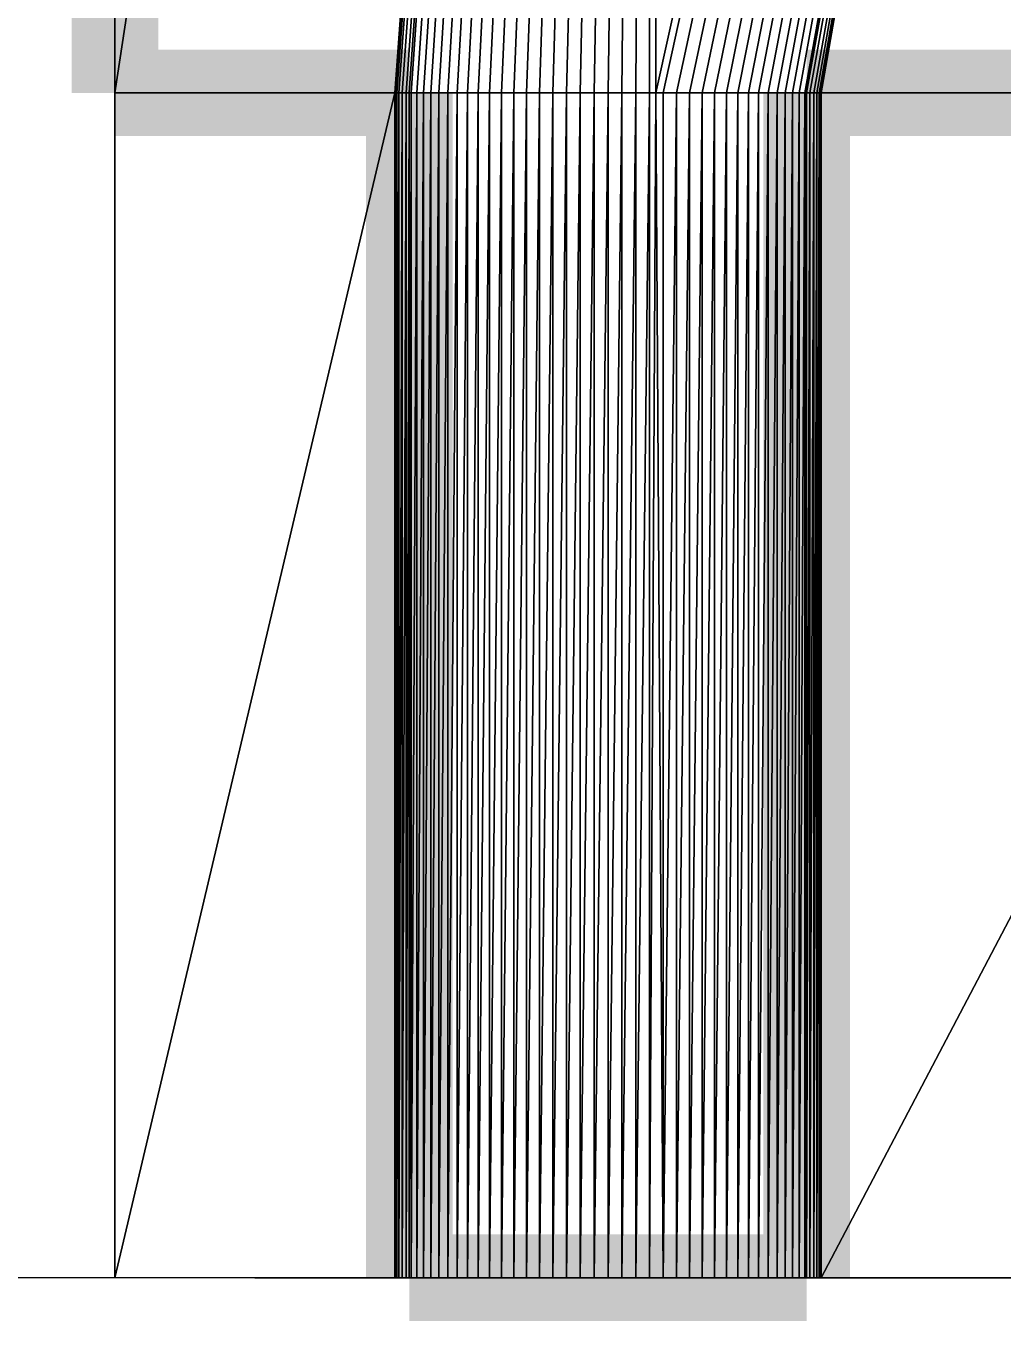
# Model space of a CAD drawing. Extents: x -8.7 to 13.2, y -5.7 to 3.8.
# Drawn here: x 4.724 to 5.549, y -5.684 to -4.591 of the extents above; entities that cross this region are included whole.
import ezdxf

# ---------------------------------------------------------------- set-up
doc = ezdxf.new("R2010")
doc.units = 0
doc.layers.get('0').update_dxf_attribs({"linetype": 'CONTINUOUS'})
doc.layers.add('SECTIONCUTEDGES', color=7, linetype='CONTINUOUS')

msp = doc.modelspace()

# ---------------------------------------------------------------- linework, layer by layer
for p, q in [((5.2557, -4.6478), (5.2557, -1.6478)), ((4.7992, -5.6478), (4.7992, -4.6478)), ((5.0354, -5.6478), (5.0354, -4.6478)), ((5.0491, -4.6478), (5.0476, -4.6478)), ((5.054, -4.6478), (5.0491, -4.6478)), ((5.0595, -4.6478), (5.054, -4.6478)), ((5.0657, -4.6478), (5.0595, -4.6478)), ((5.0726, -4.6478), (5.0657, -4.6478)), ((5.0801, -4.6478), (5.0726, -4.6478)), ((5.0881, -4.6478), (5.0801, -4.6478)), ((5.0967, -4.6478), (5.0881, -4.6478)), ((5.1058, -4.6478), (5.0967, -4.6478)), ((5.1154, -4.6478), (5.1058, -4.6478)), ((5.1253, -4.6478), (5.1154, -4.6478)), ((5.1357, -4.6478), (5.1253, -4.6478)), ((5.1464, -4.6478), (5.1357, -4.6478)), ((5.1575, -4.6478), (5.1464, -4.6478)), ((5.1687, -4.6478), (5.1575, -4.6478)), ((5.1802, -4.6478), (5.1687, -4.6478)), ((5.1918, -4.6478), (5.1802, -4.6478)), ((5.2035, -4.6478), (5.1918, -4.6478)), ((5.2153, -4.6478), (5.2035, -4.6478)), ((5.227, -4.6478), (5.2153, -4.6478)), ((5.2387, -4.6478), (5.227, -4.6478)), ((5.2503, -4.6478), (5.2387, -4.6478)), ((5.2557, -4.6478), (5.2503, -4.6478)), ((5.2618, -4.6478), (5.2557, -4.6478)), ((5.2731, -4.6478), (5.2618, -4.6478)), ((5.2841, -4.6478), (5.2731, -4.6478)), ((5.2948, -4.6478), (5.2841, -4.6478)), ((5.3052, -4.6478), (5.2948, -4.6478)), ((5.3152, -4.6478), (5.3052, -4.6478)), ((5.3247, -4.6478), (5.3152, -4.6478)), ((5.3338, -4.6478), (5.3247, -4.6478)), ((5.3424, -4.6478), (5.3338, -4.6478)), ((5.3505, -4.6478), (5.3424, -4.6478)), ((5.3579, -4.6478), (5.3505, -4.6478)), ((5.3648, -4.6478), (5.3579, -4.6478)), ((5.371, -4.6478), (5.3648, -4.6478)), ((5.3765, -4.6478), (5.371, -4.6478)), ((5.3814, -4.6478), (5.3765, -4.6478)), ((5.3829, -4.6478), (5.3814, -4.6478)), ((5.3951, -5.6478), (5.3951, -4.6478)), ((4.7992, -5.6478), (4.6492, -5.6478)), ((5.0354, -5.6478), (4.7992, -5.6478)), ((4.9173, -5.6478), (4.9769, -5.6478)), ((4.9625, -5.6478), (4.9173, -5.6478)), ((4.9264, -5.6478), (4.9814, -5.6478)), ((4.9743, -5.6478), (4.9264, -5.6478)), ((4.9691, -5.6478), (4.9446, -5.6478)), ((4.9446, -5.6478), (5.0016, -5.6478)), ((4.9985, -5.6478), (4.9625, -5.6478)), ((4.9967, -5.6478), (4.9691, -5.6478)), ((4.9726, -5.6478), (5.0783, -5.6478)), ((5.0035, -5.6478), (4.9726, -5.6478)), ((5.012, -5.6478), (4.9743, -5.6478)), ((4.9769, -5.6478), (5.0288, -5.6478)), ((4.9783, -5.6478), (5.0094, -5.6478)), ((4.9814, -5.6478), (5.0295, -5.6478)), ((5.0272, -5.6478), (4.9967, -5.6478)), ((5.0289, -5.6478), (4.9985, -5.6478)), ((5.0016, -5.6478), (5.0521, -5.6478)), ((5.0348, -5.6478), (5.0035, -5.6478)), ((5.0094, -5.6478), (5.0568, -5.6478)), ((5.0354, -5.6478), (5.012, -5.6478)), ((5.0354, -5.6478), (5.0272, -5.6478)), ((5.0288, -5.6478), (5.0737, -5.6478)), ((5.0354, -5.6478), (5.0289, -5.6478)), ((5.0295, -5.6478), (5.0714, -5.6478)), ((5.0354, -5.6478), (5.0348, -5.6478)), ((5.0354, -5.6478), (5.0358, -5.6478)), ((5.0358, -5.6478), (5.037, -5.6478)), ((5.037, -5.6478), (5.0389, -5.6478)), ((5.0389, -5.6478), (5.0416, -5.6478)), ((5.0416, -5.6478), (5.045, -5.6478)), ((5.0471, -5.6478), (5.0435, -5.6478)), ((5.045, -5.6478), (5.0476, -5.6478)), ((5.0573, -5.6478), (5.0476, -5.6478)), ((5.0816, -5.6478), (5.0476, -5.6478)), ((5.0521, -5.6478), (5.0962, -5.6478)), ((5.0606, -5.6478), (5.0558, -5.6478)), ((5.0568, -5.6478), (5.0986, -5.6478)), ((5.0873, -5.6478), (5.0573, -5.6478)), ((5.0966, -5.6478), (5.0606, -5.6478)), ((5.0959, -5.6478), (5.0711, -5.6478)), ((5.0714, -5.6478), (5.1075, -5.6478)), ((5.0737, -5.6478), (5.1125, -5.6478)), ((5.0783, -5.6478), (5.167, -5.6478)), ((5.1226, -5.6478), (5.0816, -5.6478)), ((5.1224, -5.6478), (5.0873, -5.6478)), ((5.1251, -5.6478), (5.0959, -5.6478)), ((5.0962, -5.6478), (5.1338, -5.6478)), ((5.1351, -5.6478), (5.0966, -5.6478)), ((5.0966, -5.6478), (5.1556, -5.6478)), ((5.0986, -5.6478), (5.1346, -5.6478)), ((5.1056, -5.6478), (5.1094, -5.6478)), ((5.1075, -5.6478), (5.1383, -5.6478)), ((5.1094, -5.6478), (5.1482, -5.6478)), ((5.1125, -5.6478), (5.1459, -5.6478)), ((5.1662, -5.6478), (5.1224, -5.6478)), ((5.1639, -5.6478), (5.1226, -5.6478)), ((5.1603, -5.6478), (5.1251, -5.6478)), ((5.1611, -5.6478), (5.13, -5.6478)), ((5.1338, -5.6478), (5.1648, -5.6478)), ((5.1346, -5.6478), (5.1644, -5.6478)), ((5.1759, -5.6478), (5.1351, -5.6478)), ((5.1383, -5.6478), (5.1644, -5.6478)), ((5.1457, -5.6478), (5.1614, -5.6478)), ((5.1459, -5.6478), (5.1749, -5.6478)), ((5.1482, -5.6478), (5.1851, -5.6478)), ((5.1556, -5.6478), (5.184, -5.6478)), ((5.1564, -5.6478), (5.1644, -5.6478)), ((5.1826, -5.6478), (5.1593, -5.6478)), ((5.2047, -5.6478), (5.1603, -5.6478)), ((5.192, -5.6478), (5.1611, -5.6478)), ((5.1614, -5.6478), (5.1758, -5.6478)), ((5.2047, -5.6478), (5.1639, -5.6478)), ((5.1644, -5.6478), (5.1882, -5.6478)), ((5.1644, -5.6478), (5.1879, -5.6478)), ((5.1644, -5.6478), (5.1864, -5.6478)), ((5.1648, -5.6478), (5.1894, -5.6478)), ((5.2223, -5.6478), (5.1662, -5.6478)), ((5.167, -5.6478), (5.2223, -5.6478)), ((5.1749, -5.6478), (5.2, -5.6478)), ((5.1758, -5.6478), (5.1886, -5.6478)), ((5.2189, -5.6478), (5.1759, -5.6478)), ((5.2189, -5.6478), (5.1826, -5.6478)), ((5.184, -5.6478), (5.2047, -5.6478)), ((5.1947, -5.6478), (5.1851, -5.6478)), ((5.1851, -5.6478), (5.2189, -5.6478)), ((5.1864, -5.6478), (5.2047, -5.6478)), ((5.1879, -5.6478), (5.2047, -5.6478)), ((5.1882, -5.6478), (5.2076, -5.6478)), ((5.1886, -5.6478), (5.1994, -5.6478)), ((5.1894, -5.6478), (5.2074, -5.6478)), ((5.1908, -5.6478), (5.2024, -5.6478)), ((5.2223, -5.6478), (5.192, -5.6478)), ((5.1926, -5.6478), (5.1986, -5.6478)), ((5.2223, -5.6478), (5.1947, -5.6478)), ((5.2029, -5.6478), (5.1981, -5.6478)), ((5.1986, -5.6478), (5.2047, -5.6478)), ((5.1994, -5.6478), (5.2082, -5.6478)), ((5.2, -5.6478), (5.2223, -5.6478)), ((5.2024, -5.6478), (5.2189, -5.6478)), ((5.2068, -5.6478), (5.2029, -5.6478)), ((5.2212, -5.6478), (5.2047, -5.6478)), ((5.2047, -5.6478), (5.2549, -5.6478)), ((5.2047, -5.6478), (5.2132, -5.6478)), ((5.2047, -5.6478), (5.2068, -5.6478)), ((5.2366, -5.6478), (5.2047, -5.6478)), ((5.2047, -5.6478), (5.2368, -5.6478)), ((5.2573, -5.6478), (5.2047, -5.6478)), ((5.2047, -5.6478), (5.2701, -5.6478)), ((5.2304, -5.6478), (5.2047, -5.6478)), ((5.2047, -5.6478), (5.2662, -5.6478)), ((5.2074, -5.6478), (5.2189, -5.6478)), ((5.2076, -5.6478), (5.2223, -5.6478)), ((5.2082, -5.6478), (5.2145, -5.6478)), ((5.215, -5.6478), (5.2098, -5.6478)), ((5.2189, -5.6478), (5.2106, -5.6478)), ((5.2132, -5.6478), (5.2148, -5.6478)), ((5.2145, -5.6478), (5.2182, -5.6478)), ((5.2199, -5.6478), (5.215, -5.6478)), ((5.2182, -5.6478), (5.2189, -5.6478)), ((5.2189, -5.6478), (5.2211, -5.6478)), ((5.2189, -5.6478), (5.2451, -5.6478)), ((5.2286, -5.6478), (5.2189, -5.6478)), ((5.2189, -5.6478), (5.2787, -5.6478)), ((5.2537, -5.6478), (5.2189, -5.6478)), ((5.2189, -5.6478), (5.2898, -5.6478)), ((5.2682, -5.6478), (5.2189, -5.6478)), ((5.2745, -5.6478), (5.2189, -5.6478)), ((5.2189, -5.6478), (5.2807, -5.6478)), ((5.2217, -5.6478), (5.2199, -5.6478)), ((5.2211, -5.6478), (5.2217, -5.6478)), ((5.2407, -5.6478), (5.2212, -5.6478)), ((5.2327, -5.6478), (5.2223, -5.6478)), ((5.2223, -5.6478), (5.2521, -5.6478)), ((5.2354, -5.6478), (5.2223, -5.6478)), ((5.2223, -5.6478), (5.2242, -5.6478)), ((5.2687, -5.6478), (5.2223, -5.6478)), ((5.2223, -5.6478), (5.2713, -5.6478)), ((5.2515, -5.6478), (5.2223, -5.6478)), ((5.2488, -5.6478), (5.2223, -5.6478)), ((5.2223, -5.6478), (5.2895, -5.6478)), ((5.2223, -5.6478), (5.2843, -5.6478)), ((5.2242, -5.6478), (5.2298, -5.6478)), ((5.2378, -5.6478), (5.2286, -5.6478)), ((5.2298, -5.6478), (5.2393, -5.6478)), ((5.2607, -5.6478), (5.2304, -5.6478)), ((5.2359, -5.6478), (5.2327, -5.6478)), ((5.2497, -5.6478), (5.2354, -5.6478)), ((5.2692, -5.6478), (5.2366, -5.6478)), ((5.2368, -5.6478), (5.269, -5.6478)), ((5.2389, -5.6478), (5.2378, -5.6478)), ((5.2393, -5.6478), (5.2529, -5.6478)), ((5.2423, -5.6478), (5.2407, -5.6478)), ((5.2451, -5.6478), (5.2464, -5.6478)), ((5.2814, -5.6478), (5.2488, -5.6478)), ((5.2649, -5.6478), (5.2497, -5.6478)), ((5.2841, -5.6478), (5.2515, -5.6478)), ((5.2521, -5.6478), (5.2549, -5.6478)), ((5.2529, -5.6478), (5.2709, -5.6478)), ((5.271, -5.6478), (5.2537, -5.6478)), ((5.2549, -5.6478), (5.2734, -5.6478)), ((5.3098, -5.6478), (5.2573, -5.6478)), ((5.2949, -5.6478), (5.2607, -5.6478)), ((5.2796, -5.6478), (5.2649, -5.6478)), ((5.2662, -5.6478), (5.318, -5.6478)), ((5.3172, -5.6478), (5.2682, -5.6478)), ((5.3159, -5.6478), (5.2687, -5.6478)), ((5.269, -5.6478), (5.3015, -5.6478)), ((5.3027, -5.6478), (5.2692, -5.6478)), ((5.2701, -5.6478), (5.3314, -5.6478)), ((5.2709, -5.6478), (5.2935, -5.6478)), ((5.2713, -5.6478), (5.32, -5.6478)), ((5.3348, -5.6478), (5.2745, -5.6478)), ((5.2787, -5.6478), (5.311, -5.6478)), ((5.2807, -5.6478), (5.3297, -5.6478)), ((5.319, -5.6478), (5.2814, -5.6478)), ((5.2856, -5.6478), (5.2841, -5.6478)), ((5.2843, -5.6478), (5.3376, -5.6478)), ((5.2853, -5.6478), (5.8853, -5.6478)), ((5.2853, -5.6478), (5.8853, -5.6478)), ((5.2853, -5.6478), (5.8853, -5.6478)), ((5.2895, -5.6478), (5.343, -5.6478)), ((5.2898, -5.6478), (5.3539, -5.6478)), ((5.2935, -5.6478), (5.321, -5.6478)), ((5.3323, -5.6478), (5.2949, -5.6478)), ((5.3015, -5.6478), (5.3348, -5.6478)), ((5.3257, -5.6478), (5.3027, -5.6478)), ((5.3625, -5.6478), (5.3098, -5.6478)), ((5.3638, -5.6478), (5.3159, -5.6478)), ((5.3661, -5.6478), (5.3172, -5.6478)), ((5.318, -5.6478), (5.3614, -5.6478)), ((5.3605, -5.6478), (5.319, -5.6478)), ((5.32, -5.6478), (5.3684, -5.6478)), ((5.321, -5.6478), (5.3535, -5.6478)), ((5.3297, -5.6478), (5.3674, -5.6478)), ((5.3314, -5.6478), (5.3889, -5.6478)), ((5.3689, -5.6478), (5.3323, -5.6478)), ((5.3348, -5.6478), (5.3693, -5.6478)), ((5.3376, -5.6478), (5.3834, -5.6478)), ((5.3453, -5.6478), (5.8253, -5.6478)), ((5.3539, -5.6478), (5.4115, -5.6478)), ((5.3588, -5.6478), (5.359, -5.6478)), ((5.359, -5.6478), (5.3595, -5.6478)), ((5.3595, -5.6478), (5.3603, -5.6478)), ((5.3603, -5.6478), (5.3615, -5.6478)), ((5.3829, -5.6478), (5.3605, -5.6478)), ((5.3614, -5.6478), (5.3977, -5.6478)), ((5.3615, -5.6478), (5.3629, -5.6478)), ((5.3829, -5.6478), (5.3625, -5.6478)), ((5.3629, -5.6478), (5.3647, -5.6478)), ((5.3829, -5.6478), (5.3638, -5.6478)), ((5.3647, -5.6478), (5.3667, -5.6478)), ((5.3829, -5.6478), (5.3661, -5.6478)), ((5.3667, -5.6478), (5.3691, -5.6478)), ((5.3674, -5.6478), (5.3951, -5.6478)), ((5.3684, -5.6478), (5.4166, -5.6478)), ((5.3691, -5.6478), (5.3717, -5.6478)), ((5.3693, -5.6478), (5.4053, -5.6478)), ((5.3717, -5.6478), (5.3746, -5.6478)), ((5.3746, -5.6478), (5.3778, -5.6478)), ((5.3778, -5.6478), (5.3812, -5.6478)), ((5.3796, -5.6478), (5.3797, -5.6478)), ((5.3797, -5.6478), (5.38, -5.6478)), ((5.38, -5.6478), (5.3806, -5.6478)), ((5.3806, -5.6478), (5.3815, -5.6478)), ((5.3812, -5.6478), (5.3849, -5.6478)), ((5.3815, -5.6478), (5.3825, -5.6478)), ((5.3825, -5.6478), (5.3838, -5.6478)), ((5.3829, -5.6478), (5.3855, -5.6478)), ((5.3834, -5.6478), (5.4231, -5.6478)), ((5.3838, -5.6478), (5.3853, -5.6478)), ((5.3849, -5.6478), (5.3887, -5.6478)), ((5.3853, -5.6478), (5.387, -5.6478)), ((5.3855, -5.6478), (5.389, -5.6478)), ((5.387, -5.6478), (5.389, -5.6478)), ((5.3887, -5.6478), (5.3928, -5.6478)), ((5.3889, -5.6478), (5.443, -5.6478)), ((5.389, -5.6478), (5.3916, -5.6478)), ((5.389, -5.6478), (5.3911, -5.6478)), ((5.3911, -5.6478), (5.3934, -5.6478)), ((5.3916, -5.6478), (5.3935, -5.6478)), ((5.3928, -5.6478), (5.3971, -5.6478)), ((5.3934, -5.6478), (5.3959, -5.6478)), ((5.3935, -5.6478), (5.3947, -5.6478)), ((5.4152, -5.6478), (5.3942, -5.6478)), ((5.3947, -5.6478), (5.3951, -5.6478)), ((5.405, -5.6478), (5.3947, -5.6478)), ((6.0737, -5.6478), (5.3951, -5.6478)), ((5.4207, -5.6478), (5.3951, -5.6478)), ((5.4207, -5.6478), (5.3951, -5.6478)), ((5.4011, -5.6478), (5.3951, -5.6478)), ((5.4011, -5.6478), (5.3951, -5.6478)), ((5.3959, -5.6478), (5.3951, -5.6478)), ((5.3971, -5.6478), (5.3951, -5.6478)), ((5.3951, -5.6478), (5.4145, -5.6478)), ((5.4369, -5.6478), (5.3951, -5.6478)), ((5.4122, -5.6478), (5.3951, -5.6478)), ((5.4082, -5.6478), (5.3951, -5.6478)), ((5.4152, -5.6478), (5.3951, -5.6478)), ((5.3959, -5.6478), (5.3985, -5.6478)), ((5.3985, -5.6478), (5.3959, -5.6478)), ((5.3971, -5.6478), (5.4015, -5.6478)), ((5.4015, -5.6478), (5.3971, -5.6478)), ((5.3977, -5.6478), (5.4171, -5.6478)), ((5.3985, -5.6478), (5.4014, -5.6478)), ((5.4014, -5.6478), (5.3985, -5.6478)), ((5.4014, -5.6478), (5.4043, -5.6478)), ((5.4043, -5.6478), (5.4014, -5.6478)), ((5.4015, -5.6478), (5.406, -5.6478)), ((5.406, -5.6478), (5.4015, -5.6478)), ((5.4043, -5.6478), (5.4074, -5.6478)), ((5.4074, -5.6478), (5.4043, -5.6478)), ((5.4516, -5.6478), (5.405, -5.6478)), ((5.4053, -5.6478), (5.4434, -5.6478)), ((5.406, -5.6478), (5.4107, -5.6478)), ((5.4107, -5.6478), (5.406, -5.6478)), ((5.4074, -5.6478), (5.4106, -5.6478)), ((5.4106, -5.6478), (5.4074, -5.6478)), ((5.4454, -5.6478), (5.4082, -5.6478)), ((5.4106, -5.6478), (5.414, -5.6478)), ((5.414, -5.6478), (5.4106, -5.6478)), ((5.4107, -5.6478), (5.4155, -5.6478)), ((5.4155, -5.6478), (5.4107, -5.6478)), ((5.4115, -5.6478), (5.4632, -5.6478)), ((5.461, -5.6478), (5.4122, -5.6478)), ((5.414, -5.6478), (5.4174, -5.6478)), ((5.4174, -5.6478), (5.414, -5.6478)), ((5.4145, -5.6478), (5.4269, -5.6478)), ((5.4649, -5.6478), (5.4152, -5.6478)), ((5.4684, -5.6478), (5.4152, -5.6478)), ((5.4155, -5.6478), (5.4204, -5.6478)), ((5.4204, -5.6478), (5.4155, -5.6478)), ((5.4166, -5.6478), (5.4647, -5.6478)), ((5.4174, -5.6478), (5.4209, -5.6478)), ((5.4209, -5.6478), (5.4174, -5.6478)), ((5.4204, -5.6478), (5.4253, -5.6478)), ((5.4253, -5.6478), (5.4204, -5.6478)), ((5.4209, -5.6478), (5.4244, -5.6478)), ((5.4244, -5.6478), (5.4209, -5.6478)), ((5.4231, -5.6478), (5.458, -5.6478)), ((5.4244, -5.6478), (5.428, -5.6478)), ((5.428, -5.6478), (5.4244, -5.6478)), ((5.4253, -5.6478), (5.4303, -5.6478)), ((5.4303, -5.6478), (5.4253, -5.6478)), ((5.4269, -5.6478), (5.4339, -5.6478)), ((5.428, -5.6478), (5.4316, -5.6478)), ((5.4316, -5.6478), (5.428, -5.6478)), ((5.4303, -5.6478), (5.4353, -5.6478)), ((5.4353, -5.6478), (5.4303, -5.6478)), ((5.4316, -5.6478), (5.4353, -5.6478)), ((5.4353, -5.6478), (5.4316, -5.6478)), ((5.4339, -5.6478), (5.4369, -5.6478)), ((5.4353, -5.6478), (5.4389, -5.6478)), ((5.4389, -5.6478), (5.4353, -5.6478)), ((5.4353, -5.6478), (5.4403, -5.6478)), ((5.4403, -5.6478), (5.4353, -5.6478)), ((5.4389, -5.6478), (5.4425, -5.6478)), ((5.4425, -5.6478), (5.4389, -5.6478)), ((5.4403, -5.6478), (5.4452, -5.6478)), ((5.4452, -5.6478), (5.4403, -5.6478)), ((5.4425, -5.6478), (5.4461, -5.6478)), ((5.4461, -5.6478), (5.4425, -5.6478)), ((5.443, -5.6478), (5.4938, -5.6478)), ((5.4434, -5.6478), (5.4837, -5.6478)), ((5.4452, -5.6478), (5.4502, -5.6478)), ((5.4502, -5.6478), (5.4452, -5.6478)), ((5.4837, -5.6478), (5.4454, -5.6478)), ((5.4461, -5.6478), (5.4497, -5.6478)), ((5.4497, -5.6478), (5.4461, -5.6478)), ((5.4497, -5.6478), (5.4532, -5.6478)), ((5.4532, -5.6478), (5.4497, -5.6478)), ((5.5029, -5.6478), (5.4498, -5.6478)), ((5.5029, -5.6478), (5.4498, -5.6478)), ((5.4502, -5.6478), (5.4551, -5.6478)), ((5.4551, -5.6478), (5.4502, -5.6478)), ((5.4991, -5.6478), (5.4516, -5.6478)), ((5.4532, -5.6478), (5.4566, -5.6478)), ((5.4566, -5.6478), (5.4532, -5.6478)), ((5.4551, -5.6478), (5.4598, -5.6478)), ((5.4598, -5.6478), (5.4551, -5.6478)), ((5.4566, -5.6478), (5.4599, -5.6478)), ((5.4599, -5.6478), (5.4566, -5.6478)), ((5.458, -5.6478), (5.4894, -5.6478)), ((5.4598, -5.6478), (5.4645, -5.6478)), ((5.4645, -5.6478), (5.4598, -5.6478)), ((5.4599, -5.6478), (5.4631, -5.6478)), ((5.4631, -5.6478), (5.4599, -5.6478)), ((5.5102, -5.6478), (5.461, -5.6478)), ((5.4631, -5.6478), (5.4662, -5.6478)), ((5.4662, -5.6478), (5.4631, -5.6478)), ((5.4632, -5.6478), (5.5095, -5.6478)), ((5.4645, -5.6478), (5.4691, -5.6478)), ((5.4691, -5.6478), (5.4645, -5.6478)), ((5.4647, -5.6478), (5.5127, -5.6478)), ((5.5153, -5.6478), (5.4649, -5.6478)), ((5.4662, -5.6478), (5.4692, -5.6478)), ((5.4692, -5.6478), (5.4662, -5.6478)), ((5.5219, -5.6478), (5.4684, -5.6478)), ((5.4691, -5.6478), (5.4735, -5.6478)), ((5.4735, -5.6478), (5.4691, -5.6478)), ((5.4692, -5.6478), (5.472, -5.6478)), ((5.472, -5.6478), (5.4692, -5.6478)), ((5.5137, -5.6478), (5.4695, -5.6478)), ((5.5137, -5.6478), (5.4695, -5.6478)), ((5.472, -5.6478), (5.4747, -5.6478)), ((5.4747, -5.6478), (5.472, -5.6478)), ((5.4735, -5.6478), (5.4777, -5.6478)), ((5.4777, -5.6478), (5.4735, -5.6478)), ((5.4747, -5.6478), (5.4772, -5.6478)), ((5.4772, -5.6478), (5.4747, -5.6478)), ((5.4772, -5.6478), (5.4795, -5.6478)), ((5.4795, -5.6478), (5.4772, -5.6478)), ((5.4777, -5.6478), (5.4818, -5.6478)), ((5.4818, -5.6478), (5.4777, -5.6478)), ((5.4795, -5.6478), (5.4816, -5.6478)), ((5.4816, -5.6478), (5.4795, -5.6478)), ((5.4816, -5.6478), (5.4835, -5.6478)), ((5.4835, -5.6478), (5.4816, -5.6478)), ((5.4818, -5.6478), (5.4857, -5.6478)), ((5.4857, -5.6478), (5.4818, -5.6478)), ((5.4835, -5.6478), (5.4852, -5.6478)), ((5.4852, -5.6478), (5.4835, -5.6478)), ((5.4852, -5.6478), (5.4867, -5.6478)), ((5.4867, -5.6478), (5.4852, -5.6478)), ((5.4857, -5.6478), (5.4893, -5.6478)), ((5.4893, -5.6478), (5.4857, -5.6478)), ((5.4867, -5.6478), (5.488, -5.6478)), ((5.488, -5.6478), (5.4867, -5.6478)), ((5.488, -5.6478), (5.4891, -5.6478)), ((5.4891, -5.6478), (5.488, -5.6478)), ((5.4891, -5.6478), (5.4899, -5.6478)), ((5.4899, -5.6478), (5.4891, -5.6478)), ((5.4893, -5.6478), (5.4927, -5.6478)), ((5.4927, -5.6478), (5.4893, -5.6478)), ((5.4894, -5.6478), (5.5185, -5.6478)), ((5.4899, -5.6478), (5.4905, -5.6478)), ((5.4905, -5.6478), (5.4899, -5.6478)), ((5.4905, -5.6478), (5.4909, -5.6478)), ((5.4909, -5.6478), (5.4905, -5.6478)), ((5.4909, -5.6478), (5.491, -5.6478)), ((5.491, -5.6478), (5.4909, -5.6478)), ((5.4927, -5.6478), (5.4959, -5.6478)), ((5.4959, -5.6478), (5.4927, -5.6478)), ((5.4938, -5.6478), (5.5419, -5.6478)), ((5.4959, -5.6478), (5.4988, -5.6478)), ((5.4988, -5.6478), (5.4959, -5.6478)), ((5.4988, -5.6478), (5.5015, -5.6478)), ((5.5015, -5.6478), (5.4988, -5.6478)), ((5.5466, -5.6478), (5.4991, -5.6478)), ((5.5015, -5.6478), (5.5038, -5.6478)), ((5.5038, -5.6478), (5.5015, -5.6478)), ((5.5038, -5.6478), (5.5059, -5.6478)), ((5.5059, -5.6478), (5.5038, -5.6478)), ((5.5059, -5.6478), (5.5076, -5.6478)), ((5.5076, -5.6478), (5.5059, -5.6478)), ((5.5076, -5.6478), (5.5091, -5.6478)), ((5.5091, -5.6478), (5.5076, -5.6478)), ((5.5091, -5.6478), (5.5102, -5.6478)), ((5.5102, -5.6478), (5.5091, -5.6478)), ((5.5095, -5.6478), (5.5507, -5.6478)), ((5.5102, -5.6478), (5.511, -5.6478)), ((5.511, -5.6478), (5.5102, -5.6478)), ((5.5595, -5.6478), (5.5102, -5.6478)), ((5.511, -5.6478), (5.5115, -5.6478)), ((5.5115, -5.6478), (5.511, -5.6478)), ((5.5115, -5.6478), (5.5117, -5.6478)), ((5.5117, -5.6478), (5.5115, -5.6478)), ((5.5127, -5.6478), (5.5608, -5.6478)), ((5.5669, -5.6478), (5.5153, -5.6478)), ((5.5185, -5.6478), (5.5466, -5.6478)), ((5.5759, -5.6478), (5.5219, -5.6478)), ((5.5419, -5.6478), (5.5874, -5.6478))]:
    msp.add_line(p, q)
at = {"layer": 'SECTIONCUTEDGES'}
for points in [[(4.7992, -4.6478, 0.0731, 0.0731, 0), (4.7992, -1.6478, 0.0731, 0.0731, 0)], [(4.7992, -4.6478, 0.0731, 0.0731, 0), (5.0354, -4.6478, 0.0731, 0.0731, 0)], [(5.0358, -4.6478, 0.0731, 0.0731, 0), (5.0354, -4.6478, 0.0731, 0.0731, 0)], [(5.037, -4.6478, 0.0731, 0.0731, 0), (5.0358, -4.6478, 0.0731, 0.0731, 0)], [(5.0389, -4.6478, 0.0731, 0.0731, 0), (5.037, -4.6478, 0.0731, 0.0731, 0)], [(5.0416, -4.6478, 0.0731, 0.0731, 0), (5.0389, -4.6478, 0.0731, 0.0731, 0)], [(5.045, -4.6478, 0.0731, 0.0731, 0), (5.0416, -4.6478, 0.0731, 0.0731, 0)], [(5.045, -4.6478, 0.0731, 0.0731, 0), (5.0476, -4.6478, 0.0731, 0.0731, 0)], [(5.0476, -4.6478, 0.0731, 0.0731, 0), (5.0476, -5.6478, 0.0731, 0.0731, 0)], [(5.3829, -4.6478, 0.0731, 0.0731, 0), (5.3855, -4.6478, 0.0731, 0.0731, 0)], [(5.3829, -5.6478, 0.0731, 0.0731, 0), (5.3829, -4.6478, 0.0731, 0.0731, 0)], [(5.389, -4.6478, 0.0731, 0.0731, 0), (5.3855, -4.6478, 0.0731, 0.0731, 0)], [(5.3916, -4.6478, 0.0731, 0.0731, 0), (5.389, -4.6478, 0.0731, 0.0731, 0)], [(5.3916, -4.6478, 0.0731, 0.0731, 0), (5.3935, -4.6478, 0.0731, 0.0731, 0)], [(5.3935, -4.6478, 0.0731, 0.0731, 0), (5.3947, -4.6478, 0.0731, 0.0731, 0)], [(5.3947, -4.6478, 0.0731, 0.0731, 0), (5.3951, -4.6478, 0.0731, 0.0731, 0)], [(5.9201, -4.6478, 0.0731, 0.0731, 0), (5.3951, -4.6478, 0.0731, 0.0731, 0)], [(5.0491, -5.6478, 0.0731, 0.0731, 0), (5.0476, -5.6478, 0.0731, 0.0731, 0)], [(5.054, -5.6478, 0.0731, 0.0731, 0), (5.0491, -5.6478, 0.0731, 0.0731, 0)], [(5.054, -5.6478, 0.0731, 0.0731, 0), (5.0595, -5.6478, 0.0731, 0.0731, 0)], [(5.0595, -5.6478, 0.0731, 0.0731, 0), (5.0657, -5.6478, 0.0731, 0.0731, 0)], [(5.0726, -5.6478, 0.0731, 0.0731, 0), (5.0657, -5.6478, 0.0731, 0.0731, 0)], [(5.0801, -5.6478, 0.0731, 0.0731, 0), (5.0726, -5.6478, 0.0731, 0.0731, 0)], [(5.0881, -5.6478, 0.0731, 0.0731, 0), (5.0801, -5.6478, 0.0731, 0.0731, 0)], [(5.0881, -5.6478, 0.0731, 0.0731, 0), (5.0967, -5.6478, 0.0731, 0.0731, 0)], [(5.1058, -5.6478, 0.0731, 0.0731, 0), (5.0967, -5.6478, 0.0731, 0.0731, 0)], [(5.1154, -5.6478, 0.0731, 0.0731, 0), (5.1058, -5.6478, 0.0731, 0.0731, 0)], [(5.1253, -5.6478, 0.0731, 0.0731, 0), (5.1154, -5.6478, 0.0731, 0.0731, 0)], [(5.1253, -5.6478, 0.0731, 0.0731, 0), (5.1357, -5.6478, 0.0731, 0.0731, 0)], [(5.1464, -5.6478, 0.0731, 0.0731, 0), (5.1357, -5.6478, 0.0731, 0.0731, 0)], [(5.1575, -5.6478, 0.0731, 0.0731, 0), (5.1464, -5.6478, 0.0731, 0.0731, 0)], [(5.1687, -5.6478, 0.0731, 0.0731, 0), (5.1575, -5.6478, 0.0731, 0.0731, 0)], [(5.1802, -5.6478, 0.0731, 0.0731, 0), (5.1687, -5.6478, 0.0731, 0.0731, 0)], [(5.1918, -5.6478, 0.0731, 0.0731, 0), (5.1802, -5.6478, 0.0731, 0.0731, 0)], [(5.2035, -5.6478, 0.0731, 0.0731, 0), (5.1918, -5.6478, 0.0731, 0.0731, 0)], [(5.2153, -5.6478, 0.0731, 0.0731, 0), (5.2035, -5.6478, 0.0731, 0.0731, 0)], [(5.2153, -5.6478, 0.0731, 0.0731, 0), (5.227, -5.6478, 0.0731, 0.0731, 0)], [(5.2387, -5.6478, 0.0731, 0.0731, 0), (5.227, -5.6478, 0.0731, 0.0731, 0)], [(5.2503, -5.6478, 0.0731, 0.0731, 0), (5.2387, -5.6478, 0.0731, 0.0731, 0)], [(5.2618, -5.6478, 0.0731, 0.0731, 0), (5.2503, -5.6478, 0.0731, 0.0731, 0)], [(5.2731, -5.6478, 0.0731, 0.0731, 0), (5.2618, -5.6478, 0.0731, 0.0731, 0)], [(5.2841, -5.6478, 0.0731, 0.0731, 0), (5.2731, -5.6478, 0.0731, 0.0731, 0)], [(5.2948, -5.6478, 0.0731, 0.0731, 0), (5.2841, -5.6478, 0.0731, 0.0731, 0)], [(5.2948, -5.6478, 0.0731, 0.0731, 0), (5.3052, -5.6478, 0.0731, 0.0731, 0)], [(5.3152, -5.6478, 0.0731, 0.0731, 0), (5.3052, -5.6478, 0.0731, 0.0731, 0)], [(5.3247, -5.6478, 0.0731, 0.0731, 0), (5.3152, -5.6478, 0.0731, 0.0731, 0)], [(5.3338, -5.6478, 0.0731, 0.0731, 0), (5.3247, -5.6478, 0.0731, 0.0731, 0)], [(5.3338, -5.6478, 0.0731, 0.0731, 0), (5.3424, -5.6478, 0.0731, 0.0731, 0)], [(5.3505, -5.6478, 0.0731, 0.0731, 0), (5.3424, -5.6478, 0.0731, 0.0731, 0)], [(5.3579, -5.6478, 0.0731, 0.0731, 0), (5.3505, -5.6478, 0.0731, 0.0731, 0)], [(5.3579, -5.6478, 0.0731, 0.0731, 0), (5.3648, -5.6478, 0.0731, 0.0731, 0)], [(5.371, -5.6478, 0.0731, 0.0731, 0), (5.3648, -5.6478, 0.0731, 0.0731, 0)], [(5.3765, -5.6478, 0.0731, 0.0731, 0), (5.371, -5.6478, 0.0731, 0.0731, 0)], [(5.3814, -5.6478, 0.0731, 0.0731, 0), (5.3765, -5.6478, 0.0731, 0.0731, 0)], [(5.3829, -5.6478, 0.0731, 0.0731, 0), (5.3814, -5.6478, 0.0731, 0.0731, 0)]]:
    msp.add_lwpolyline(points, format="xyseb", dxfattribs=at)

# ---------------------------------------------------------------- meshes
at = {"color": 7}
mesh = msp.add_polyface(dxfattribs=at)
corners = [(4.7992, -1.6478), (4.6492, -4.6478), (4.6492, -1.6478), (4.6492, -5.6478), (4.7992, -5.6478), (4.7992, -4.6478)]
mesh.append_faces([[corners[k] for k in face] for face in [(0, 1, 2), (4, 0, 5)]], dxfattribs={"vtx0": -1, "color": 7})
mesh.append_faces([[corners[k] for k in face] for face in [(1, 0, 3), (3, 0, 4)]], dxfattribs={"vtx0": -1, "vtx1": -1, "color": 7})
at = {"color": 254}
mesh = msp.add_polyface(dxfattribs=at)
corners = [(5.2557, -1.6478), (4.7992, -4.6478), (4.7992, -1.6478), (5.0354, -4.6478), (5.0358, -4.6478), (5.037, -4.6478), (5.0389, -4.6478), (5.0416, -4.6478), (5.045, -4.6478), (5.0476, -4.6478), (5.0491, -4.6478), (5.054, -4.6478), (5.0595, -4.6478), (5.0657, -4.6478), (5.0726, -4.6478), (5.0801, -4.6478), (5.0881, -4.6478), (5.0967, -4.6478), (5.1058, -4.6478), (5.1154, -4.6478), (5.1253, -4.6478), (5.1357, -4.6478), (5.1464, -4.6478), (5.1575, -4.6478), (5.1687, -4.6478), (5.1802, -4.6478), (5.1918, -4.6478), (5.2035, -4.6478), (5.2153, -4.6478), (5.227, -4.6478), (5.2387, -4.6478), (5.2503, -4.6478), (5.2557, -4.6478)]
mesh.append_faces([[corners[k] for k in face] for face in [(0, 1, 2), (31, 0, 32)]], dxfattribs={"vtx0": -1, "color": 254})
mesh.append_faces([[corners[k] for k in face] for face in [(1, 0, 3), (3, 0, 4), (4, 0, 5), (5, 0, 6), (6, 0, 7), (7, 0, 8), (8, 0, 9), (9, 0, 10), (10, 0, 11), (11, 0, 12), (12, 0, 13), (13, 0, 14), (14, 0, 15), (15, 0, 16), (16, 0, 17), (17, 0, 18), (18, 0, 19), (19, 0, 20), (20, 0, 21), (21, 0, 22), (22, 0, 23), (23, 0, 24), (24, 0, 25), (25, 0, 26), (26, 0, 27), (27, 0, 28), (28, 0, 29), (29, 0, 30), (30, 0, 31)]], dxfattribs={"vtx0": -1, "vtx1": -1, "color": 254})
mesh = msp.add_polyface(dxfattribs=at)
corners = [(5.9201, -1.6478), (5.2557, -4.6478), (5.2557, -1.6478), (5.2618, -4.6478), (5.2731, -4.6478), (5.2841, -4.6478), (5.2948, -4.6478), (5.3052, -4.6478), (5.3152, -4.6478), (5.3247, -4.6478), (5.3338, -4.6478), (5.3424, -4.6478), (5.3505, -4.6478), (5.3579, -4.6478), (5.3648, -4.6478), (5.371, -4.6478), (5.3765, -4.6478), (5.3814, -4.6478), (5.3829, -4.6478), (5.3855, -4.6478), (5.389, -4.6478), (5.3916, -4.6478), (5.3935, -4.6478), (5.3947, -4.6478), (5.3951, -4.6478), (5.9201, -4.6478)]
mesh.append_faces([[corners[k] for k in face] for face in [(0, 1, 2), (24, 0, 25)]], dxfattribs={"vtx0": -1, "color": 254})
mesh.append_faces([[corners[k] for k in face] for face in [(1, 0, 3), (3, 0, 4), (4, 0, 5), (5, 0, 6), (6, 0, 7), (7, 0, 8), (8, 0, 9), (9, 0, 10), (10, 0, 11), (11, 0, 12), (12, 0, 13), (13, 0, 14), (14, 0, 15), (15, 0, 16), (16, 0, 17), (17, 0, 18), (18, 0, 19), (19, 0, 20), (20, 0, 21), (21, 0, 22), (22, 0, 23), (23, 0, 24)]], dxfattribs={"vtx0": -1, "vtx1": -1, "color": 254})
at = {"color": 7}
mesh = msp.add_polyface(dxfattribs=at)
corners = [(5.0354, -4.6478), (4.7992, -5.6478), (4.7992, -4.6478), (5.0354, -5.6478)]
mesh.append_faces([[corners[k] for k in face] for face in [(0, 1, 2), (1, 0, 3)]], dxfattribs={"vtx0": -1, "color": 7})
mesh = msp.add_polyface(dxfattribs=at)
corners = [(5.0358, -4.6478), (5.0354, -5.6478), (5.0354, -4.6478), (5.0358, -5.6478)]
mesh.append_faces([[corners[k] for k in face] for face in [(0, 1, 2), (1, 0, 3)]], dxfattribs={"vtx0": -1, "color": 7})
at = {"color": 8}
mesh = msp.add_polyface(dxfattribs=at)
corners = [(5.037, -4.6478), (5.0358, -5.6478), (5.0358, -4.6478), (5.037, -5.6478)]
mesh.append_faces([[corners[k] for k in face] for face in [(0, 1, 2), (1, 0, 3)]], dxfattribs={"vtx0": -1, "color": 8})
at = {"color": 252}
mesh = msp.add_polyface(dxfattribs=at)
corners = [(5.0389, -4.6478), (5.037, -5.6478), (5.037, -4.6478), (5.0389, -5.6478)]
mesh.append_faces([[corners[k] for k in face] for face in [(0, 1, 2), (1, 0, 3)]], dxfattribs={"vtx0": -1, "color": 252})
mesh = msp.add_polyface(dxfattribs=at)
corners = [(5.0416, -4.6478), (5.0389, -5.6478), (5.0389, -4.6478), (5.0416, -5.6478)]
mesh.append_faces([[corners[k] for k in face] for face in [(0, 1, 2), (1, 0, 3)]], dxfattribs={"vtx0": -1, "color": 252})
at = {"color": 253}
mesh = msp.add_polyface(dxfattribs=at)
corners = [(5.045, -4.6478), (5.0416, -5.6478), (5.0416, -4.6478), (5.045, -5.6478)]
mesh.append_faces([[corners[k] for k in face] for face in [(0, 1, 2), (1, 0, 3)]], dxfattribs={"vtx0": -1, "color": 253})
mesh = msp.add_polyface(dxfattribs=at)
corners = [(5.0476, -4.6478), (5.045, -5.6478), (5.045, -4.6478), (5.0476, -5.6478)]
mesh.append_faces([[corners[k] for k in face] for face in [(0, 1, 2), (1, 0, 3)]], dxfattribs={"vtx0": -1, "color": 253})
at = {"color": 8}
mesh = msp.add_polyface(dxfattribs=at)
corners = [(5.0491, -4.6478), (5.0476, -5.6478), (5.0476, -4.6478), (5.0491, -5.6478)]
mesh.append_faces([[corners[k] for k in face] for face in [(0, 1, 2), (1, 0, 3)]], dxfattribs={"vtx0": -1, "color": 8})
mesh = msp.add_polyface(dxfattribs=at)
corners = [(5.054, -4.6478), (5.0491, -5.6478), (5.0491, -4.6478), (5.054, -5.6478)]
mesh.append_faces([[corners[k] for k in face] for face in [(0, 1, 2), (1, 0, 3)]], dxfattribs={"vtx0": -1, "color": 8})
at = {"color": 252}
mesh = msp.add_polyface(dxfattribs=at)
corners = [(5.0595, -4.6478), (5.054, -5.6478), (5.054, -4.6478), (5.0595, -5.6478)]
mesh.append_faces([[corners[k] for k in face] for face in [(0, 1, 2), (1, 0, 3)]], dxfattribs={"vtx0": -1, "color": 252})
mesh = msp.add_polyface(dxfattribs=at)
corners = [(5.0657, -4.6478), (5.0595, -5.6478), (5.0595, -4.6478), (5.0657, -5.6478)]
mesh.append_faces([[corners[k] for k in face] for face in [(0, 1, 2), (1, 0, 3)]], dxfattribs={"vtx0": -1, "color": 252})
mesh = msp.add_polyface(dxfattribs=at)
corners = [(5.0726, -4.6478), (5.0657, -5.6478), (5.0657, -4.6478), (5.0726, -5.6478)]
mesh.append_faces([[corners[k] for k in face] for face in [(0, 1, 2), (1, 0, 3)]], dxfattribs={"vtx0": -1, "color": 252})
at = {"color": 253}
mesh = msp.add_polyface(dxfattribs=at)
corners = [(5.0801, -4.6478), (5.0726, -5.6478), (5.0726, -4.6478), (5.0801, -5.6478)]
mesh.append_faces([[corners[k] for k in face] for face in [(0, 1, 2), (1, 0, 3)]], dxfattribs={"vtx0": -1, "color": 253})
mesh = msp.add_polyface(dxfattribs=at)
corners = [(5.0881, -4.6478), (5.0801, -5.6478), (5.0801, -4.6478), (5.0881, -5.6478)]
mesh.append_faces([[corners[k] for k in face] for face in [(0, 1, 2), (1, 0, 3)]], dxfattribs={"vtx0": -1, "color": 253})
mesh = msp.add_polyface(dxfattribs=at)
corners = [(5.0967, -4.6478), (5.0881, -5.6478), (5.0881, -4.6478), (5.0967, -5.6478)]
mesh.append_faces([[corners[k] for k in face] for face in [(0, 1, 2), (1, 0, 3)]], dxfattribs={"vtx0": -1, "color": 253})
mesh = msp.add_polyface(dxfattribs=at)
corners = [(5.1058, -4.6478), (5.0967, -5.6478), (5.0967, -4.6478), (5.1058, -5.6478)]
mesh.append_faces([[corners[k] for k in face] for face in [(0, 1, 2), (1, 0, 3)]], dxfattribs={"vtx0": -1, "color": 253})
at = {"color": 9}
mesh = msp.add_polyface(dxfattribs=at)
corners = [(5.1154, -4.6478), (5.1058, -5.6478), (5.1058, -4.6478), (5.1154, -5.6478)]
mesh.append_faces([[corners[k] for k in face] for face in [(0, 1, 2), (1, 0, 3)]], dxfattribs={"vtx0": -1, "color": 9})
mesh = msp.add_polyface(dxfattribs=at)
corners = [(5.1253, -4.6478), (5.1154, -5.6478), (5.1154, -4.6478), (5.1253, -5.6478)]
mesh.append_faces([[corners[k] for k in face] for face in [(0, 1, 2), (1, 0, 3)]], dxfattribs={"vtx0": -1, "color": 9})
mesh = msp.add_polyface(dxfattribs=at)
corners = [(5.1357, -4.6478), (5.1253, -5.6478), (5.1253, -4.6478), (5.1357, -5.6478)]
mesh.append_faces([[corners[k] for k in face] for face in [(0, 1, 2), (1, 0, 3)]], dxfattribs={"vtx0": -1, "color": 9})
mesh = msp.add_polyface(dxfattribs=at)
corners = [(5.1464, -4.6478), (5.1357, -5.6478), (5.1357, -4.6478), (5.1464, -5.6478)]
mesh.append_faces([[corners[k] for k in face] for face in [(0, 1, 2), (1, 0, 3)]], dxfattribs={"vtx0": -1, "color": 9})
mesh = msp.add_polyface(dxfattribs=at)
corners = [(5.1575, -4.6478), (5.1464, -5.6478), (5.1464, -4.6478), (5.1575, -5.6478)]
mesh.append_faces([[corners[k] for k in face] for face in [(0, 1, 2), (1, 0, 3)]], dxfattribs={"vtx0": -1, "color": 9})
at = {"color": 254}
mesh = msp.add_polyface(dxfattribs=at)
corners = [(5.1687, -4.6478), (5.1575, -5.6478), (5.1575, -4.6478), (5.1687, -5.6478)]
mesh.append_faces([[corners[k] for k in face] for face in [(0, 1, 2), (1, 0, 3)]], dxfattribs={"vtx0": -1, "color": 254})
mesh = msp.add_polyface(dxfattribs=at)
corners = [(5.1802, -4.6478), (5.1687, -5.6478), (5.1687, -4.6478), (5.1802, -5.6478)]
mesh.append_faces([[corners[k] for k in face] for face in [(0, 1, 2), (1, 0, 3)]], dxfattribs={"vtx0": -1, "color": 254})
mesh = msp.add_polyface(dxfattribs=at)
corners = [(5.1918, -4.6478), (5.1802, -5.6478), (5.1802, -4.6478), (5.1918, -5.6478)]
mesh.append_faces([[corners[k] for k in face] for face in [(0, 1, 2), (1, 0, 3)]], dxfattribs={"vtx0": -1, "color": 254})
mesh = msp.add_polyface(dxfattribs=at)
corners = [(5.2035, -4.6478), (5.1918, -5.6478), (5.1918, -4.6478), (5.2035, -5.6478)]
mesh.append_faces([[corners[k] for k in face] for face in [(0, 1, 2), (1, 0, 3)]], dxfattribs={"vtx0": -1, "color": 254})
mesh = msp.add_polyface(dxfattribs=at)
corners = [(5.2153, -4.6478), (5.2035, -5.6478), (5.2035, -4.6478), (5.2153, -5.6478)]
mesh.append_faces([[corners[k] for k in face] for face in [(0, 1, 2), (1, 0, 3)]], dxfattribs={"vtx0": -1, "color": 254})
mesh = msp.add_polyface(dxfattribs=at)
corners = [(5.227, -4.6478), (5.2153, -5.6478), (5.2153, -4.6478), (5.227, -5.6478)]
mesh.append_faces([[corners[k] for k in face] for face in [(0, 1, 2), (1, 0, 3)]], dxfattribs={"vtx0": -1, "color": 254})
mesh = msp.add_polyface(dxfattribs=at)
corners = [(5.2387, -4.6478), (5.227, -5.6478), (5.227, -4.6478), (5.2387, -5.6478)]
mesh.append_faces([[corners[k] for k in face] for face in [(0, 1, 2), (1, 0, 3)]], dxfattribs={"vtx0": -1, "color": 254})
mesh = msp.add_polyface(dxfattribs=at)
corners = [(5.2503, -4.6478), (5.2387, -5.6478), (5.2387, -4.6478), (5.2503, -5.6478)]
mesh.append_faces([[corners[k] for k in face] for face in [(0, 1, 2), (1, 0, 3)]], dxfattribs={"vtx0": -1, "color": 254})
mesh = msp.add_polyface(dxfattribs=at)
corners = [(5.2557, -4.6478), (5.2503, -5.6478), (5.2503, -4.6478), (5.2618, -5.6478), (5.2618, -4.6478)]
mesh.append_faces([[corners[k] for k in face] for face in [(0, 1, 2), (3, 0, 4)]], dxfattribs={"vtx0": -1, "color": 254})
mesh.append_faces([[corners[k] for k in face] for face in [(1, 0, 3)]], dxfattribs={"vtx0": -1, "vtx1": -1, "color": 254})
mesh = msp.add_polyface(dxfattribs=at)
corners = [(5.2731, -4.6478), (5.2618, -5.6478), (5.2618, -4.6478), (5.2731, -5.6478)]
mesh.append_faces([[corners[k] for k in face] for face in [(0, 1, 2), (1, 0, 3)]], dxfattribs={"vtx0": -1, "color": 254})
at = {"color": 9}
mesh = msp.add_polyface(dxfattribs=at)
corners = [(5.2841, -4.6478), (5.2731, -5.6478), (5.2731, -4.6478), (5.2841, -5.6478)]
mesh.append_faces([[corners[k] for k in face] for face in [(0, 1, 2), (1, 0, 3)]], dxfattribs={"vtx0": -1, "color": 9})
mesh = msp.add_polyface(dxfattribs=at)
corners = [(5.2948, -4.6478), (5.2841, -5.6478), (5.2841, -4.6478), (5.2948, -5.6478)]
mesh.append_faces([[corners[k] for k in face] for face in [(0, 1, 2), (1, 0, 3)]], dxfattribs={"vtx0": -1, "color": 9})
mesh = msp.add_polyface(dxfattribs=at)
corners = [(5.3052, -4.6478), (5.2948, -5.6478), (5.2948, -4.6478), (5.3052, -5.6478)]
mesh.append_faces([[corners[k] for k in face] for face in [(0, 1, 2), (1, 0, 3)]], dxfattribs={"vtx0": -1, "color": 9})
mesh = msp.add_polyface(dxfattribs=at)
corners = [(5.3152, -4.6478), (5.3052, -5.6478), (5.3052, -4.6478), (5.3152, -5.6478)]
mesh.append_faces([[corners[k] for k in face] for face in [(0, 1, 2), (1, 0, 3)]], dxfattribs={"vtx0": -1, "color": 9})
mesh = msp.add_polyface(dxfattribs=at)
corners = [(5.3247, -4.6478), (5.3152, -5.6478), (5.3152, -4.6478), (5.3247, -5.6478)]
mesh.append_faces([[corners[k] for k in face] for face in [(0, 1, 2), (1, 0, 3)]], dxfattribs={"vtx0": -1, "color": 9})
at = {"color": 253}
mesh = msp.add_polyface(dxfattribs=at)
corners = [(5.3338, -4.6478), (5.3247, -5.6478), (5.3247, -4.6478), (5.3338, -5.6478)]
mesh.append_faces([[corners[k] for k in face] for face in [(0, 1, 2), (1, 0, 3)]], dxfattribs={"vtx0": -1, "color": 253})
mesh = msp.add_polyface(dxfattribs=at)
corners = [(5.3424, -4.6478), (5.3338, -5.6478), (5.3338, -4.6478), (5.3424, -5.6478)]
mesh.append_faces([[corners[k] for k in face] for face in [(0, 1, 2), (1, 0, 3)]], dxfattribs={"vtx0": -1, "color": 253})
mesh = msp.add_polyface(dxfattribs=at)
corners = [(5.3505, -4.6478), (5.3424, -5.6478), (5.3424, -4.6478), (5.3505, -5.6478)]
mesh.append_faces([[corners[k] for k in face] for face in [(0, 1, 2), (1, 0, 3)]], dxfattribs={"vtx0": -1, "color": 253})
mesh = msp.add_polyface(dxfattribs=at)
corners = [(5.3579, -4.6478), (5.3505, -5.6478), (5.3505, -4.6478), (5.3579, -5.6478)]
mesh.append_faces([[corners[k] for k in face] for face in [(0, 1, 2), (1, 0, 3)]], dxfattribs={"vtx0": -1, "color": 253})
at = {"color": 252}
mesh = msp.add_polyface(dxfattribs=at)
corners = [(5.3648, -4.6478), (5.3579, -5.6478), (5.3579, -4.6478), (5.3648, -5.6478)]
mesh.append_faces([[corners[k] for k in face] for face in [(0, 1, 2), (1, 0, 3)]], dxfattribs={"vtx0": -1, "color": 252})
mesh = msp.add_polyface(dxfattribs=at)
corners = [(5.371, -4.6478), (5.3648, -5.6478), (5.3648, -4.6478), (5.371, -5.6478)]
mesh.append_faces([[corners[k] for k in face] for face in [(0, 1, 2), (1, 0, 3)]], dxfattribs={"vtx0": -1, "color": 252})
mesh = msp.add_polyface(dxfattribs=at)
corners = [(5.3765, -4.6478), (5.371, -5.6478), (5.371, -4.6478), (5.3765, -5.6478)]
mesh.append_faces([[corners[k] for k in face] for face in [(0, 1, 2), (1, 0, 3)]], dxfattribs={"vtx0": -1, "color": 252})
at = {"color": 8}
mesh = msp.add_polyface(dxfattribs=at)
corners = [(5.3814, -4.6478), (5.3765, -5.6478), (5.3765, -4.6478), (5.3814, -5.6478)]
mesh.append_faces([[corners[k] for k in face] for face in [(0, 1, 2), (1, 0, 3)]], dxfattribs={"vtx0": -1, "color": 8})
mesh = msp.add_polyface(dxfattribs=at)
corners = [(5.3829, -4.6478), (5.3814, -5.6478), (5.3814, -4.6478), (5.3829, -5.6478)]
mesh.append_faces([[corners[k] for k in face] for face in [(0, 1, 2), (1, 0, 3)]], dxfattribs={"vtx0": -1, "color": 8})
at = {"color": 253}
mesh = msp.add_polyface(dxfattribs=at)
corners = [(5.3855, -4.6478), (5.3829, -5.6478), (5.3829, -4.6478), (5.3855, -5.6478)]
mesh.append_faces([[corners[k] for k in face] for face in [(0, 1, 2), (1, 0, 3)]], dxfattribs={"vtx0": -1, "color": 253})
mesh = msp.add_polyface(dxfattribs=at)
corners = [(5.389, -4.6478), (5.3855, -5.6478), (5.3855, -4.6478), (5.389, -5.6478)]
mesh.append_faces([[corners[k] for k in face] for face in [(0, 1, 2), (1, 0, 3)]], dxfattribs={"vtx0": -1, "color": 253})
at = {"color": 252}
mesh = msp.add_polyface(dxfattribs=at)
corners = [(5.3916, -4.6478), (5.389, -5.6478), (5.389, -4.6478), (5.3916, -5.6478)]
mesh.append_faces([[corners[k] for k in face] for face in [(0, 1, 2), (1, 0, 3)]], dxfattribs={"vtx0": -1, "color": 252})
mesh = msp.add_polyface(dxfattribs=at)
corners = [(5.3935, -4.6478), (5.3916, -5.6478), (5.3916, -4.6478), (5.3935, -5.6478)]
mesh.append_faces([[corners[k] for k in face] for face in [(0, 1, 2), (1, 0, 3)]], dxfattribs={"vtx0": -1, "color": 252})
at = {"color": 8}
mesh = msp.add_polyface(dxfattribs=at)
corners = [(5.3947, -4.6478), (5.3935, -5.6478), (5.3935, -4.6478), (5.3947, -5.6478)]
mesh.append_faces([[corners[k] for k in face] for face in [(0, 1, 2), (1, 0, 3)]], dxfattribs={"vtx0": -1, "color": 8})
at = {"color": 7}
mesh = msp.add_polyface(dxfattribs=at)
corners = [(5.3951, -4.6478), (5.3947, -5.6478), (5.3947, -4.6478), (5.3951, -5.6478)]
mesh.append_faces([[corners[k] for k in face] for face in [(0, 1, 2), (1, 0, 3)]], dxfattribs={"vtx0": -1, "color": 7})
mesh = msp.add_polyface(dxfattribs=at)
corners = [(5.9201, -4.6478), (5.3951, -5.6478), (5.3951, -4.6478), (6.0737, -5.6478), (6.0737, -4.6478)]
mesh.append_faces([[corners[k] for k in face] for face in [(0, 1, 2), (3, 0, 4)]], dxfattribs={"vtx0": -1, "color": 7})
mesh.append_faces([[corners[k] for k in face] for face in [(1, 0, 3)]], dxfattribs={"vtx0": -1, "vtx1": -1, "color": 7})

doc.saveas('drawing.dxf')
